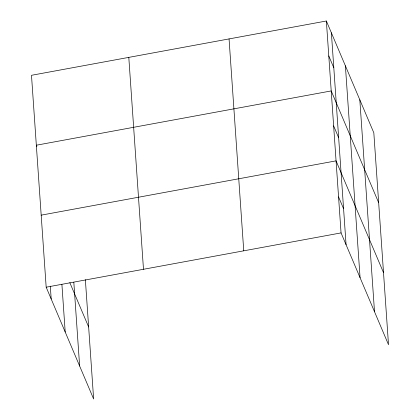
<?xml version="1.0" encoding="UTF-8"?>
<svg xmlns="http://www.w3.org/2000/svg" width="420" height="420" viewBox="0 0 420 420"><rect width="100%" height="100%" fill="white"/><g stroke="black" fill="none" stroke-linecap="round" stroke-linejoin="round"><path stroke-width="0.63" d="M326.366 21L341.056 232.906L388.51 344.705L373.821 132.799L326.366 21L31.489 75.295L46.179 287.201L93.634 399L85.365 279.683M41.186 215.15L336.063 160.86L383.518 272.659M46.179 287.201L341.056 232.906M328.786 55.965L333.806 67.783M378.672 202.729L331.212 90.93L36.335 145.22L36.839 146.407M333.637 125.895L338.656 137.713M338.557 196.88L343.576 208.703M69.825 282.629L88.641 326.954M359.814 99.808L374.509 311.714M345.387 65.814L360.077 277.72M331.38 32.818L346.075 244.724M229.058 38.918L243.747 250.824M128.798 57.377L143.488 269.283M73.826 282.303L79.632 366.004M61.903 284.408L65.2 332.015M50.305 286.151L51.198 299.019"/></g></svg>
